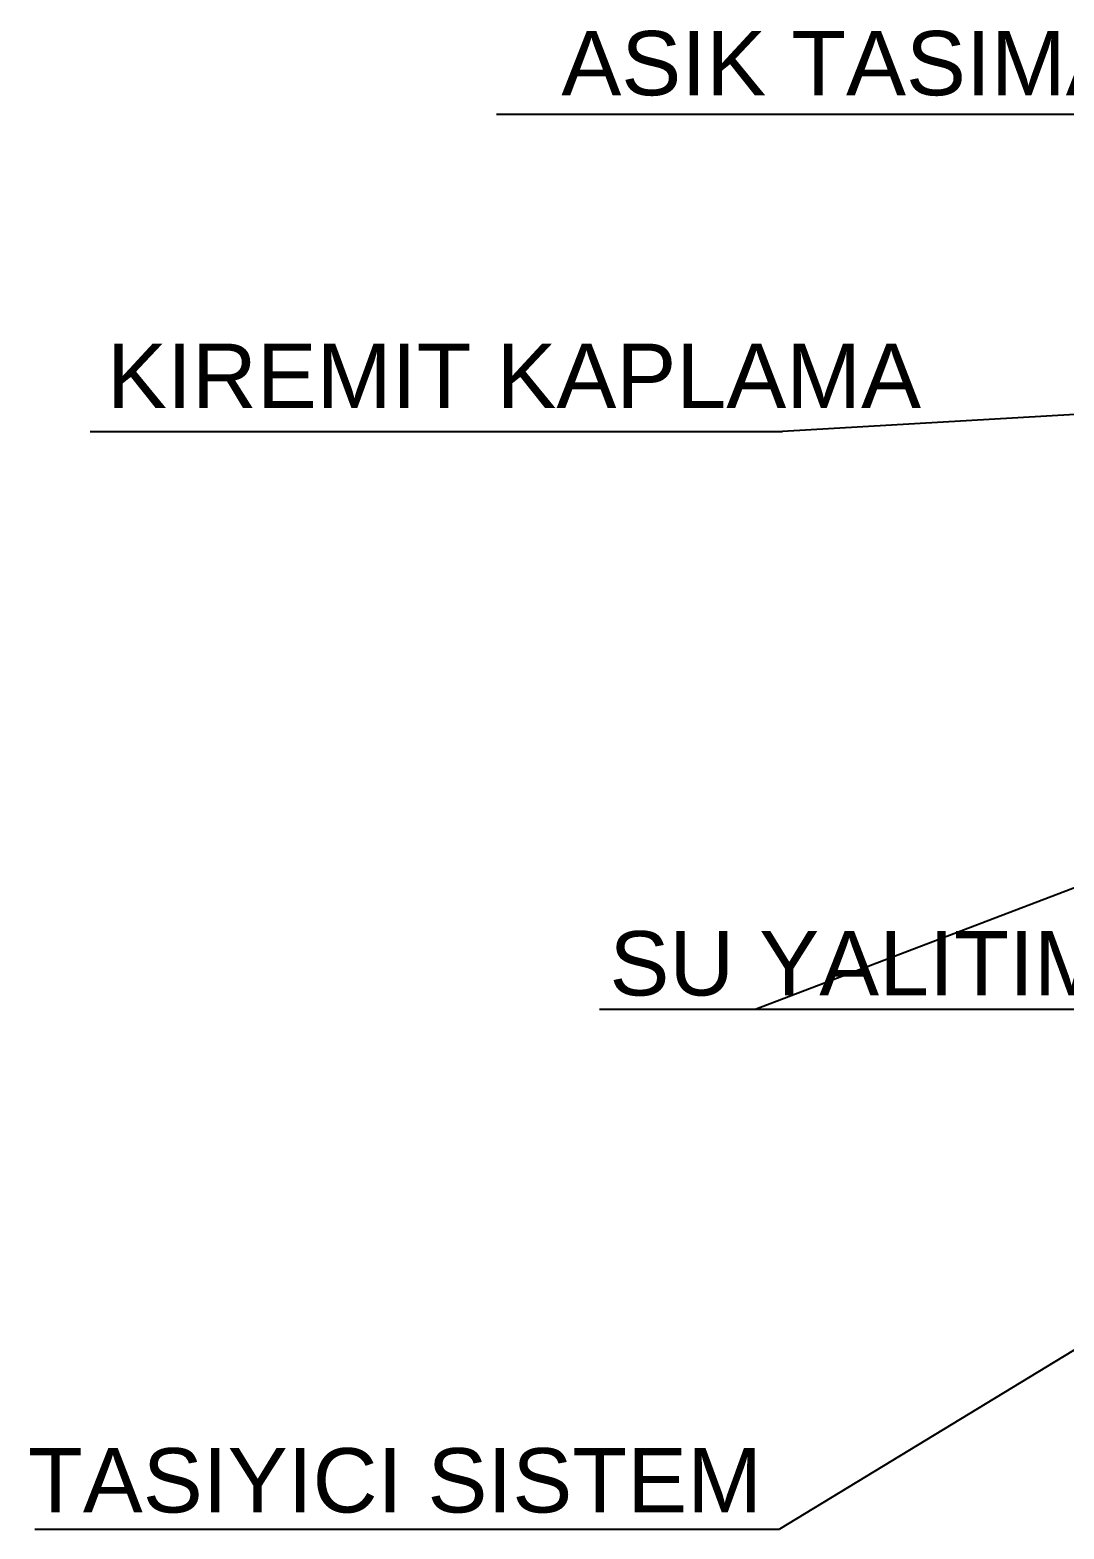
# Model space of a CAD drawing. Extents: x 775040 to 808375, y 4159409 to 4163651.
# Drawn here: x 807413 to 807589.4, y 4160735.7 to 4160991.5 of the extents above; entities that cross this region are included whole.
import ezdxf

# ---------------------------------------------------------------- set-up
doc = ezdxf.new("R2010")
doc.units = 0
doc.header["$MEASUREMENT"] = 0
doc.layers.add('3', color=3, linetype='Continuous')
doc.layers.add('YAZI', color=3, linetype='Continuous')
doc.styles.add('LEVENT', font='arial.ttf', dxfattribs={"height": 10})

msp = doc.modelspace()

# ---------------------------------------------------------------- linework, layer by layer
at = {"layer": '3'}
for p, q in [((807647.46, 4160977.02), (807492.6, 4160977.02)), ((807600.6, 4160926.38), (807541.4, 4160922.99)), ((807423.3, 4160922.99), (807541.4, 4160922.99)), ((807642.25, 4160864.58), (807536.89, 4160824.4)), ((807510.15, 4160824.4), (807687.54, 4160824.4)), ((807626.29, 4160787.63), (807540.87, 4160735.73)), ((807413.87, 4160735.73), (807540.87, 4160735.73))]:
    msp.add_line(p, q, dxfattribs=at)

# ---------------------------------------------------------------- texts
at = {"layer": 'YAZI', "style": 'LEVENT'}
for s, p in [('ASIK TASIMA PROFILI', (807503.67, 4160980.32)), ('KIREMIT KAPLAMA', (807426.16, 4160926.97)), ('SU YALITIM MEMBRANI', (807511.87, 4160826.75)), ('TASIYICI SISTEM', (807412.67, 4160738.55))]:
    msp.add_text(s, height=10.976, dxfattribs=at).set_placement(p)

doc.saveas('drawing.dxf')
